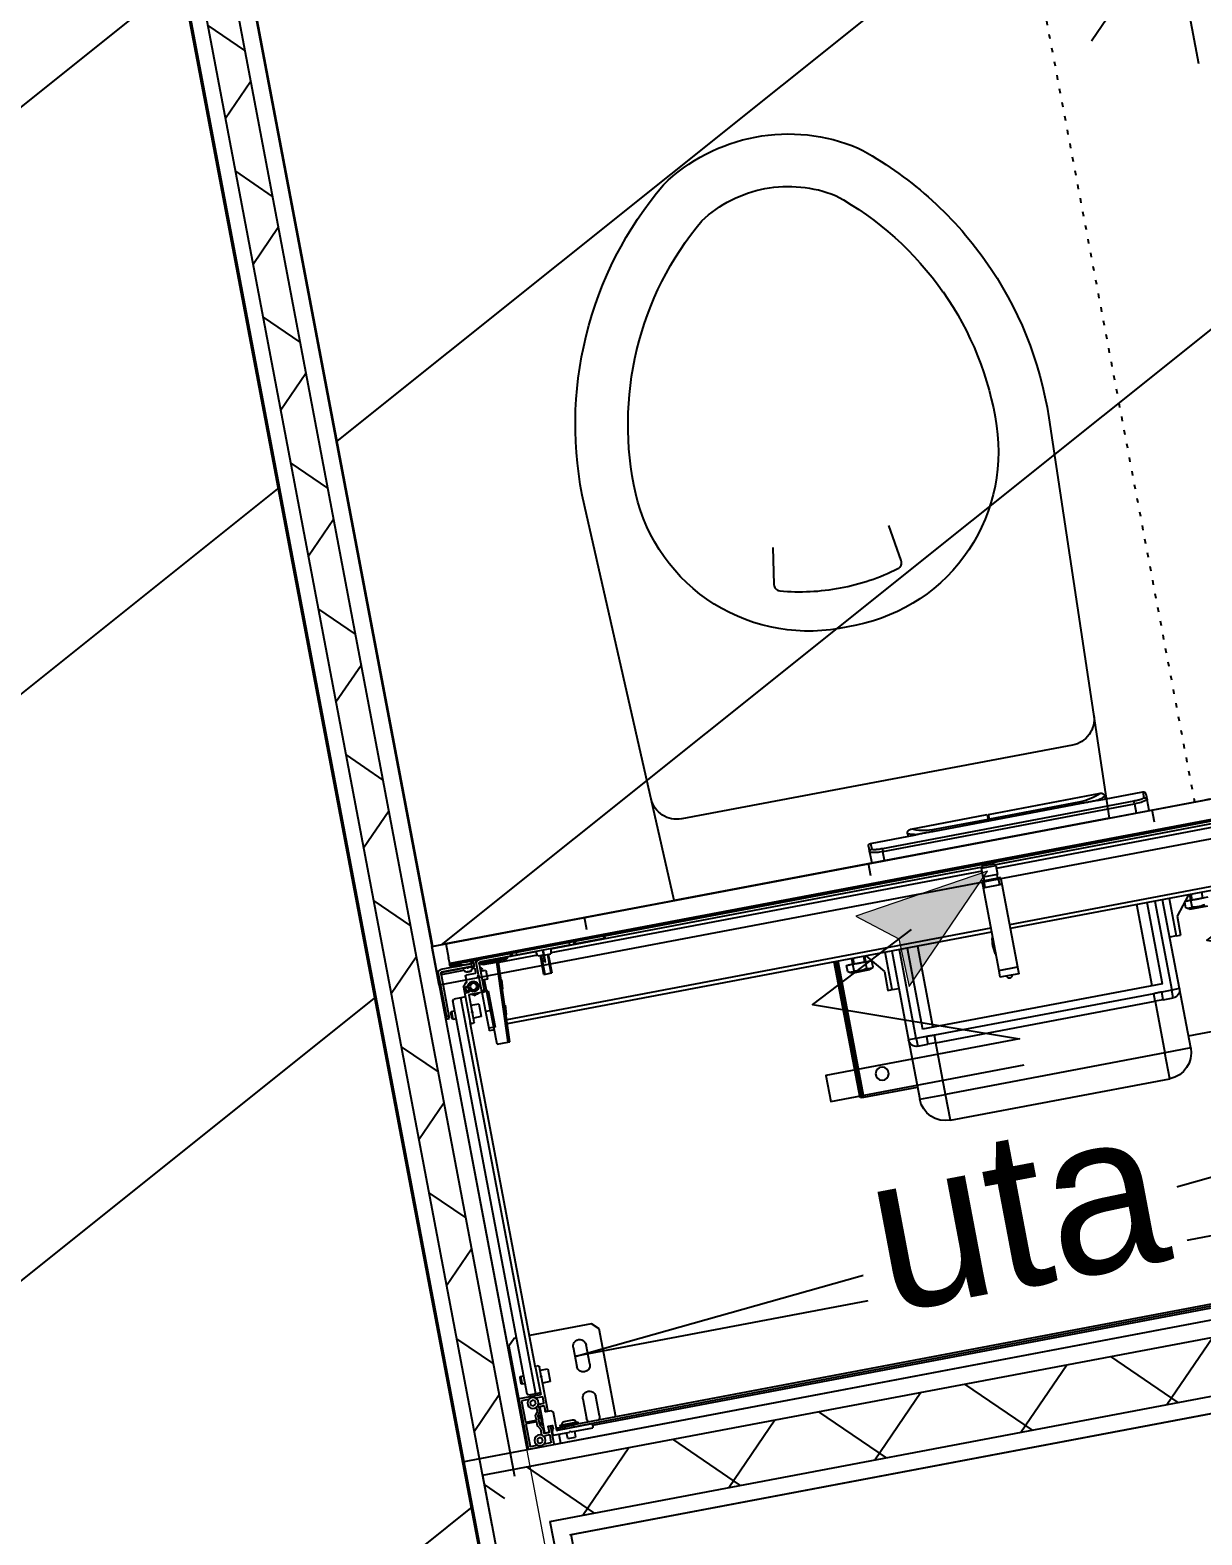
# Model space of a CAD drawing. Header units: centimetres. Extents: x 197412 to 267601, y -375791 to -305433.
# Drawn here: x 214346 to 215239, y -334559 to -333413 of the extents above; entities that cross this region are included whole.
import ezdxf

# ---------------------------------------------------------------- set-up
doc = ezdxf.new("R2010")
doc.units = ezdxf.units.CM
doc.linetypes.add('Style de ligne -5', pattern=[0.20828, 0.069425, -0.138855])
for name, color, linetype in [('3-BAT C-Niveau 0', 250, 'Continuous'), ('prlm-GT', 242, 'Continuous'), ('prlm-MOD', 64, 'Continuous')]:
    doc.layers.add(name, color=color, linetype=linetype)
doc.layers.add('prlm-ELEC-CFO', color=1, linetype='Continuous', lineweight=25)
doc.styles.add('prlm-elec-cfo', font='comic.ttf', dxfattribs={"height": 12})

# ---------------------------------------------------------------- blocks, each defined once
blk = doc.blocks.new('xi.uta')
at = {"layer": 'prlm-ELEC-CFO', "lineweight": 5}
blk.add_hatch(color=0, dxfattribs=at).paths.add_polyline_path([(-3, 6), (-0.1, 3.7), (0, 0), (7.5, 7.5)])
at = {"layer": 'prlm-ELEC-CFO', "color": 0, "lineweight": 5, "flags": 128}
blk.add_lwpolyline([(-3, 6), (-0.1, 3.7), (0, 0), (7.5, 7.5)], close=True, dxfattribs=at)
at = {"layer": 'prlm-ELEC-CFO', "color": 0}
blk.add_lwpolyline([(0.95, 4.23), (-7.5, 0), (7.5, -5.5), (-7.5, -5.5), (-7.5, -7.5), (7.5, -7.5)], dxfattribs=at)
blk = doc.blocks.new('xi.SPOT')
at = {"color": 0, "lineweight": 5}
blk.add_wipeout([(-4, 0), (-2.83, -2.83), (0, -4), (2.83, -2.83), (4, 0), (2.83, 2.83), (0, 4), (-2.83, 2.83)], dxfattribs=at).dxf.layer = 'prlm-ELEC-CFO'
at = {"layer": 'prlm-ELEC-CFO', "color": 0, "linetype": 'ByBlock', "lineweight": -2, "flags": 128}
for points in [[(0, 10.88), (0, 4)], [(-7.69, 7.69), (-2.83, 2.83)], [(7.69, 7.69), (2.83, 2.83)], [(-10.88, 0), (-4, 0)], [(4, 0), (10.88, 0)], [(-2.83, -2.83), (-7.69, -7.69)], [(2.83, -2.83), (7.69, -7.69)], [(0, -4), (0, -10.88)]]:
    blk.add_lwpolyline(points, dxfattribs=at)
at = {"layer": 'prlm-ELEC-CFO', "color": 0, "linetype": 'ByBlock', "lineweight": -2}
blk.add_circle((0, 0), 4, dxfattribs=at)
blk = doc.blocks.new('xi.CH')
at = {"layer": 'prlm-ELEC-CFO', "lineweight": 5}
blk.add_hatch(color=0, dxfattribs=at).paths.add_polyline_path([(-3, 6), (-0.1, 3.7), (0, 0), (7.5, 7.5)])
at = {"layer": 'prlm-ELEC-CFO', "color": 0}
for points in [[(-3, 6), (7.5, 7.5), (0, 0)], [(0.95, 4.23), (-7.5, 0), (7.5, -5.5), (-7.5, -5.5), (-7.5, -7.5), (7.5, -7.5)]]:
    blk.add_lwpolyline(points, dxfattribs=at)
blk = doc.blocks.new('MTI900_Alu_390')
at = {"layer": 'prlm-MOD', "color": 1, "linetype": 'Continuous'}
for p, q in [((-4.475, 0), (-4.472, 0)), ((-4.475, -0.003), (-4.475, 0)), ((-4.472, 0), (-4.278, 0)), ((-4.278, 0), (-4.225, 0)), ((-4.225, 0), (4.225, 0)), ((-4.225, -0.07), (-4.225, 0)), ((-4.475, -0.387), (-4.475, -0.003)), ((-4.457, -0.191), (-4.457, -0.021)), ((-4.454, -0.018), (-4.403, -0.018)), ((-4.395, -0.038), (-4.375, -0.027)), ((-4.395, -0.062), (-4.395, -0.038)), ((-4.375, -0.073), (-4.395, -0.062)), ((-4.375, -0.027), (-4.355, -0.038)), ((-4.355, -0.062), (-4.375, -0.073)), ((-4.355, -0.038), (-4.355, -0.062)), ((-4.353, -0.086), (-4.353, -0.129)), ((-4.347, -0.018), (-4.296, -0.018)), ((-4.335, -0.098), (-4.335, -0.134)), ((-4.298, -0.095), (-4.332, -0.095)), ((-4.296, -0.077), (-4.331, -0.077)), ((-4.33, -0.195), (-4.33, -0.103)), ((-4.327, -0.1), (-4.298, -0.1)), ((-4.295, -0.137), (-4.295, -0.098)), ((-4.293, -0.021), (-4.293, -0.074)), ((-4.275, -0.003), (-4.275, -0.137)), ((-4.27, -0.073), (-4.27, -0.09)), ((-4.27, -0.09), (-4.26, -0.12)), ((-4.267, -0.07), (-4.14, -0.07)), ((-4.235, -0.1), (-4.235, -0.24)), ((-3.963, -0.1), (-4.229, -0.1)), ((-4.225, -0.105), (-4.225, -0.1)), ((-4.225, -0.105), (-4.165, -0.105)), ((-4.225, -0.105), (-4.225, -0.12)), ((-4.165, -0.025), (-4.105, -0.025)), ((-4.165, -0.025), (-4.165, -0.07)), ((-4.165, -0.1), (-4.165, -0.115)), ((-4.135, -0.075), (-4.14, -0.07)), ((-4.13, -0.07), (-4.135, -0.075)), ((-4.13, -0.07), (-3.963, -0.07)), ((-4.105, -0.07), (-4.105, -0.025)), ((-4.105, -0.115), (-4.105, -0.1)), ((-4.105, -0.105), (4.105, -0.105)), ((-3.96, -0.073), (-3.96, -0.097)), ((-3.96, -0.09), (3.96, -0.09)), ((-4.457, -0.369), (-4.457, -0.209)), ((-4.376, -0.194), (-4.454, -0.194)), ((-4.454, -0.206), (-4.376, -0.206)), ((-4.373, -0.16), (-4.373, -0.191)), ((-4.373, -0.209), (-4.373, -0.24)), ((-4.354, -0.13), (-4.372, -0.159)), ((-4.338, -0.16), (-4.355, -0.19)), ((-4.355, -0.166), (-4.355, -0.234)), ((-4.355, -0.21), (-4.338, -0.24)), ((-4.336, -0.136), (-4.354, -0.164)), ((-4.33, -0.168), (-4.342, -0.168)), ((-4.338, -0.24), (-4.338, -0.16)), ((-4.33, -0.16), (-4.338, -0.16)), ((-4.325, -0.2), (-4.33, -0.195)), ((-4.33, -0.205), (-4.325, -0.2)), ((-4.33, -0.297), (-4.33, -0.205)), ((-4.295, -0.137), (-4.295, -0.142)), ((-4.278, -0.14), (-4.292, -0.14)), ((-4.292, -0.145), (-4.263, -0.145)), ((-4.26, -0.142), (-4.26, -0.12)), ((-4.225, -0.12), (-4.17, -0.12)), ((-4.203, -0.12), (-4.203, -0.125)), ((-4.203, -0.125), (-4.067, -0.125)), ((-4.203, -0.125), (-4.203, -0.135)), ((-4.203, -0.135), (-4.067, -0.135)), ((-4.165, -0.115), (-4.175, -0.125)), ((-4.167, -0.158), (-4.102, -0.158)), ((-4.105, -0.115), (-4.165, -0.115)), ((-4.095, -0.125), (-4.105, -0.115)), ((-4.1, -0.12), (4.1, -0.12)), ((-4.067, -0.125), (-4.067, -0.12)), ((-4.067, -0.135), (-4.067, -0.125)), ((-3.995, -0.3), (-3.995, -0.15)), ((-3.895, -0.15), (-3.895, -0.3)), ((-3.775, -0.12), (-3.775, -0.8)), ((-4.395, -0.328), (-4.375, -0.317)), ((-4.395, -0.352), (-4.395, -0.328)), ((-4.375, -0.317), (-4.355, -0.328)), ((-4.373, -0.24), (-4.354, -0.27)), ((-4.355, -0.328), (-4.355, -0.352)), ((-4.354, -0.236), (-4.335, -0.265)), ((-4.353, -0.271), (-4.353, -0.304)), ((-4.33, -0.232), (-4.342, -0.232)), ((-4.338, -0.24), (-4.33, -0.24)), ((-4.335, -0.265), (-4.335, -0.302)), ((-4.332, -0.305), (-4.298, -0.305)), ((-4.328, -0.323), (-4.296, -0.323)), ((-4.298, -0.3), (-4.327, -0.3)), ((-4.295, -0.258), (-4.295, -0.263)), ((-4.295, -0.302), (-4.295, -0.263)), ((-4.293, -0.326), (-4.293, -0.369)), ((-4.25, -0.255), (-4.292, -0.255)), ((-4.292, -0.26), (-4.278, -0.26)), ((-4.275, -0.263), (-4.275, -0.52)), ((-4.25, -0.255), (-4.235, -0.24)), ((-4.475, -0.8), (-4.475, -0.387)), ((-4.308, -0.39), (-4.472, -0.39)), ((-4.403, -0.372), (-4.454, -0.372)), ((-4.395, -0.405), (-4.405, -0.415)), ((-4.405, -0.415), (-4.405, -3.465)), ((-4.375, -0.363), (-4.395, -0.352)), ((-4.34, -0.405), (-4.395, -0.405)), ((-4.355, -0.352), (-4.375, -0.363)), ((-4.296, -0.372), (-4.347, -0.372)), ((-4.305, -0.405), (-4.34, -0.405)), ((-4.34, -0.405), (-4.34, -3.475)), ((-4.305, -0.6), (-4.305, -0.393)), ((-4.43, -0.495), (-4.435, -0.5)), ((-4.435, -0.5), (-4.435, -0.55)), ((-4.435, -0.55), (-4.43, -0.555)), ((-4.43, -0.555), (-4.43, -0.495)), ((-4.405, -0.495), (-4.43, -0.495)), ((-4.43, -0.555), (-4.405, -0.555)), ((-4.275, -0.52), (-4.278, -0.523)), ((-4.278, -0.527), (-4.275, -0.53)), ((-4.215, -0.475), (-4.275, -0.475)), ((-4.275, -0.53), (-4.275, -0.52)), ((-4.275, -0.53), (-4.275, -0.6)), ((-4.215, -0.575), (-4.215, -0.475)), ((-3.995, -0.7), (-3.995, -0.55)), ((-3.895, -0.55), (-3.895, -0.7)), ((-4.305, -0.6), (-4.305, -3.277)), ((-4.285, -0.61), (-4.295, -0.61)), ((-4.275, -0.575), (-4.215, -0.575)), ((-4.425, -0.85), (-4.475, -0.8)), ((-3.775, -0.8), (-3.825, -0.85)), ((-4.405, -0.85), (-4.425, -0.85)), ((-3.825, -0.85), (-4.305, -0.85)), ((-0.85, -1.865), (0.85, -1.865)), ((-0.85, -1.865), (-0.85, -2.065)), ((0.85, -1.865), (0.85, -2.065)), ((-1.495, -2.16), (-1.495, -3.215)), ((-1.48, -2.16), (-1.495, -2.16)), ((-1.48, -2.16), (-1.48, -3.215)), ((-1.48, -2.16), (-1.465, -2.16)), ((-1.465, -2.16), (-1.05, -2.16)), ((-1.465, -2.16), (-1.465, -3.215)), ((-1.05, -2.525), (-1.05, -2.065)), ((-1.05, -2.065), (-0.85, -2.065)), ((0.85, -2.065), (-0.85, -2.065)), ((-0.85, -2.065), (-0.85, -2.465)), ((0.85, -2.465), (0.85, -2.065)), ((1.05, -2.065), (0.85, -2.065)), ((1.05, -2.065), (1.05, -2.525)), ((1.05, -2.16), (1.465, -2.16)), ((-0.99, -2.465), (-0.912, -2.465)), ((-0.99, -2.525), (-0.99, -2.465)), ((-0.85, -2.465), (-0.912, -2.465)), ((-0.912, -2.525), (-0.912, -2.465)), ((-0.85, -2.465), (0.85, -2.465)), ((-0.85, -2.465), (-0.85, -2.524)), ((0.912, -2.465), (0.85, -2.465)), ((0.85, -2.465), (0.85, -2.524)), ((0.912, -2.465), (0.99, -2.465)), ((0.912, -2.465), (0.912, -2.525)), ((0.99, -2.465), (0.99, -2.525)), ((-1.05, -3.215), (-1.05, -2.525)), ((-0.99, -2.525), (-1.05, -2.525)), ((-0.99, -2.525), (-0.99, -3.215)), ((-0.912, -2.525), (-0.99, -2.525)), ((0.93, -2.585), (-0.93, -2.585)), ((-0.93, -3.215), (-0.93, -2.585)), ((0.85, -2.524), (-0.85, -2.524)), ((-0.85, -3.215), (-0.85, -2.585)), ((0.85, -2.585), (0.85, -3.215)), ((0.99, -2.525), (0.912, -2.525)), ((0.93, -2.585), (0.93, -3.215)), ((0.99, -3.215), (0.99, -2.525)), ((1.05, -2.525), (0.99, -2.525)), ((1.05, -2.525), (1.05, -3.215)), ((-0.277, -2.915), (-0.277, -2.865)), ((-0.132, -2.865), (-0.277, -2.865)), ((-0.132, -2.915), (-0.132, -2.865)), ((-1.134, -2.925), (-1.1, -2.925)), ((-1.134, -3.071), (-1.134, -2.925)), ((-1.1, -2.925), (-1.1, -3.215)), ((-1.1, -2.925), (-1.05, -2.925)), ((-0.132, -2.915), (-0.277, -2.915)), ((-0.277, -2.918), (-0.277, -2.915)), ((-0.277, -2.918), (-0.132, -2.918)), ((-0.277, -3.558), (-0.277, -2.918)), ((-0.132, -2.918), (-0.132, -2.915)), ((-0.132, -3.558), (-0.132, -2.918)), ((1.1, -2.925), (1.05, -2.925)), ((1.1, -3.215), (1.1, -2.925)), ((1.1, -2.925), (1.134, -2.925)), ((1.134, -3.071), (1.134, -2.925)), ((-4.135, -3.077), (-4.136, -3.497)), ((-4.135, -3.077), (-4.05, -3.077)), ((-4.022, -3.692), (-4.05, -3.077)), ((-4.05, -3.077), (-4.035, -3.077)), ((-4.035, -3.077), (-4.007, -3.691)), ((-1.25, -3.215), (-1.134, -3.071)), ((1.25, -3.215), (1.134, -3.071)), ((-4.175, -3.207), (-4.175, -3.187)), ((-4.135, -3.187), (-4.175, -3.187)), ((-4.175, -3.337), (-4.175, -3.207)), ((-4.125, -3.207), (-4.175, -3.207)), ((-4.125, -3.487), (-4.125, -3.207)), ((-1.38, -3.106), (-1.408, -3.12)), ((-1.408, -3.12), (-1.408, -3.17)), ((-1.408, -3.17), (-1.384, -3.17)), ((-1.395, -3.17), (-1.395, -3.172)), ((-1.395, -3.172), (-1.225, -3.172)), ((-1.384, -3.17), (-1.359, -3.17)), ((-1.38, -3.106), (-1.24, -3.106)), ((-1.36, -3.172), (-1.36, -3.215)), ((-1.359, -3.12), (-1.359, -3.17)), ((-1.359, -3.17), (-1.31, -3.17)), ((-1.351, -3.215), (-1.351, -3.172)), ((-1.31, -3.17), (-1.261, -3.17)), ((-1.269, -3.215), (-1.269, -3.172)), ((-1.261, -3.12), (-1.261, -3.17)), ((-1.261, -3.17), (-1.236, -3.17)), ((-1.26, -3.215), (-1.26, -3.172)), ((-1.212, -3.12), (-1.24, -3.106)), ((-1.236, -3.17), (-1.214, -3.17)), ((-1.225, -3.172), (-1.225, -3.17)), ((-1.212, -3.12), (-1.212, -3.167)), ((1.24, -3.106), (1.212, -3.12)), ((1.212, -3.12), (1.212, -3.167)), ((1.214, -3.17), (1.236, -3.17)), ((1.225, -3.17), (1.225, -3.172)), ((1.225, -3.172), (1.395, -3.172)), ((1.236, -3.17), (1.261, -3.17)), ((1.24, -3.106), (1.38, -3.106)), ((1.26, -3.172), (1.26, -3.215)), ((1.261, -3.12), (1.261, -3.17)), ((1.261, -3.17), (1.31, -3.17)), ((1.269, -3.215), (1.269, -3.172)), ((1.31, -3.17), (1.359, -3.17)), ((1.351, -3.215), (1.351, -3.172)), ((-4.305, -3.553), (-4.305, -3.277)), ((-4.295, -3.267), (-4.285, -3.267)), ((-4.275, -3.277), (-4.275, -3.346)), ((-4.215, -3.305), (-4.275, -3.305)), ((-4.215, -3.405), (-4.215, -3.305)), ((-0.277, -3.215), (-4.029, -3.215)), ((-0.277, -3.245), (-4.027, -3.245)), ((-4.021, -3.285), (-4.026, -3.286)), ((-4.021, -3.285), (-4.017, -3.356)), ((4.029, -3.215), (-0.132, -3.215)), ((4.027, -3.245), (-0.132, -3.245)), ((-4.475, -3.355), (-4.475, -3.335)), ((-4.475, -3.335), (-4.455, -3.335)), ((-4.475, -3.69), (-4.475, -3.355)), ((-4.455, -3.355), (-4.475, -3.355)), ((-4.455, -3.335), (-4.455, -3.355)), ((-4.455, -3.69), (-4.455, -3.355)), ((-4.43, -3.325), (-4.435, -3.33)), ((-4.435, -3.33), (-4.435, -3.38)), ((-4.435, -3.38), (-4.43, -3.385)), ((-4.43, -3.385), (-4.43, -3.325)), ((-4.405, -3.325), (-4.43, -3.325)), ((-4.43, -3.385), (-4.405, -3.385)), ((-4.276, -3.348), (-4.278, -3.35)), ((-4.278, -3.354), (-4.276, -3.356)), ((-4.275, -3.358), (-4.275, -3.346)), ((-4.275, -3.358), (-4.275, -3.484)), ((-4.275, -3.405), (-4.215, -3.405)), ((-4.175, -3.487), (-4.175, -3.337)), ((-4.14, -3.337), (-4.175, -3.337)), ((-4.14, -3.487), (-4.14, -3.337)), ((-4.022, -3.356), (-4.017, -3.356)), ((-4.405, -3.465), (-4.395, -3.475)), ((-4.34, -3.475), (-4.395, -3.475)), ((-4.305, -3.475), (-4.34, -3.475)), ((-4.29, -3.507), (-4.285, -3.504)), ((-4.29, -3.507), (-4.29, -3.549)), ((-4.274, -3.504), (-4.287, -3.504)), ((-4.287, -3.552), (-4.282, -3.552)), ((-4.279, -3.549), (-4.279, -3.545)), ((-4.276, -3.542), (-4.273, -3.542)), ((-4.272, -3.487), (-4.178, -3.487)), ((-4.271, -3.518), (-4.271, -3.507)), ((-4.266, -3.521), (-4.268, -3.521)), ((-4.24, -3.478), (-4.23, -3.472)), ((-4.23, -3.472), (-4.22, -3.478)), ((-4.195, -3.561), (-4.195, -3.523)), ((-4.175, -3.49), (-4.175, -3.487)), ((-4.175, -3.487), (-4.155, -3.487)), ((-4.175, -3.49), (-4.175, -3.601)), ((-4.155, -3.497), (-4.175, -3.497)), ((-4.14, -3.487), (-4.155, -3.487)), ((-4.155, -3.487), (-4.155, -3.497)), ((-4.155, -3.702), (-4.155, -3.497)), ((-4.125, -3.487), (-4.14, -3.487)), ((-4.14, -3.577), (-4.14, -3.487)), ((-4.136, -3.497), (-4.14, -3.497)), ((-4.012, -3.482), (-4.017, -3.482)), ((-4.013, -3.552), (-4.008, -3.552)), ((-4.012, -3.482), (-4.008, -3.552)), ((-3.685, -3.532), (-3.625, -3.532)), ((-3.685, -3.532), (-3.685, -3.677)), ((-3.679, -3.677), (-3.679, -3.532)), ((-3.631, -3.677), (-3.631, -3.532)), ((-3.625, -3.677), (-3.625, -3.532)), ((-4.277, -3.582), (-4.304, -3.555)), ((-4.291, -3.577), (-4.291, -3.568)), ((-4.281, -3.583), (-4.291, -3.577)), ((-4.277, -3.676), (-4.268, -3.663)), ((-4.276, -3.627), (-4.276, -3.584)), ((-4.198, -3.637), (-4.266, -3.637)), ((-4.263, -3.657), (-4.265, -3.659)), ((-4.225, -3.659), (-4.265, -3.659)), ((-4.265, -3.659), (-4.265, -3.662)), ((-4.265, -3.662), (-4.225, -3.662)), ((-4.227, -3.657), (-4.263, -3.657)), ((-4.261, -3.657), (-4.261, -3.662)), ((-4.229, -3.657), (-4.229, -3.662)), ((-4.225, -3.659), (-4.227, -3.657)), ((-4.225, -3.662), (-4.225, -3.659)), ((-4.222, -3.663), (-4.213, -3.676)), ((-4.195, -3.674), (-4.195, -3.64)), ((-4.176, -3.603), (-4.183, -3.61)), ((-4.183, -3.614), (-4.176, -3.621)), ((-4.175, -3.623), (-4.175, -3.601)), ((-4.175, -3.623), (-4.175, -3.734)), ((-4.115, -3.577), (-4.155, -3.577)), ((-4.155, -3.647), (-4.115, -3.647)), ((-4.14, -3.657), (-4.14, -3.647)), ((-4.115, -3.647), (-4.115, -3.577)), ((-3.66, -3.622), (-3.655, -3.622)), ((-3.66, -3.622), (-3.66, -3.636)), ((-3.66, -3.636), (-3.655, -3.636)), ((-3.66, -3.636), (-3.66, -3.717)), ((-3.655, -3.622), (-3.655, -3.636)), ((-3.655, -3.636), (-3.655, -3.717)), ((-0.277, -3.558), (-0.132, -3.558)), ((-0.277, -3.56), (-0.277, -3.558)), ((-0.277, -3.61), (-0.277, -3.56)), ((-0.26, -3.56), (-0.277, -3.56)), ((-0.255, -3.61), (-0.277, -3.61)), ((-0.26, -3.558), (-0.26, -3.608)), ((-0.15, -3.608), (-0.26, -3.608)), ((-0.15, -3.638), (-0.26, -3.638)), ((-0.26, -3.638), (-0.26, -3.708)), ((-0.255, -3.608), (-0.255, -3.638)), ((-0.155, -3.638), (-0.155, -3.608)), ((-0.132, -3.61), (-0.155, -3.61)), ((-0.15, -3.608), (-0.15, -3.558)), ((-0.132, -3.56), (-0.15, -3.56)), ((-0.15, -3.708), (-0.15, -3.638)), ((-0.132, -3.56), (-0.132, -3.558)), ((-0.132, -3.61), (-0.132, -3.56)), ((-4.455, -3.682), (-4.455, -3.68)), ((-4.452, -3.677), (-4.279, -3.677)), ((-4.215, -3.695), (-4.45, -3.695)), ((-4.215, -3.715), (-4.45, -3.715)), ((-4.285, -3.692), (-4.445, -3.692)), ((-4.378, -3.747), (-4.378, -3.727)), ((-4.378, -3.727), (-4.298, -3.727)), ((-4.375, -3.747), (-4.378, -3.747)), ((-4.375, -3.737), (4.375, -3.737)), ((-4.375, -3.747), (-4.375, -3.737)), ((4.375, -3.747), (-4.375, -3.747)), ((-4.375, -3.747), (-4.375, -3.792)), ((-4.345, -3.724), (-4.345, -3.718)), ((-4.342, -3.715), (-4.288, -3.715)), ((-4.298, -3.727), (-4.342, -3.727)), ((-4.298, -3.727), (-4.298, -3.737)), ((-4.295, -3.734), (-4.295, -3.73)), ((-4.265, -3.69), (-4.283, -3.69)), ((-4.283, -3.72), (-4.265, -3.72)), ((-4.265, -3.716), (-4.269, -3.72)), ((-4.265, -3.69), (-4.265, -3.695)), ((-4.262, -3.716), (-4.265, -3.716)), ((-4.252, -3.692), (-4.262, -3.692)), ((-4.261, -3.69), (-4.261, -3.695)), ((-4.26, -3.715), (-4.231, -3.715)), ((-4.247, -3.687), (-4.252, -3.692)), ((-4.247, -3.732), (-4.252, -3.737)), ((-4.241, -3.734), (-4.249, -3.734)), ((-4.238, -3.692), (-4.243, -3.687)), ((-4.238, -3.737), (-4.243, -3.732)), ((-4.228, -3.692), (-4.238, -3.692)), ((-4.229, -3.69), (-4.229, -3.695)), ((-4.225, -3.716), (-4.229, -3.716)), ((-4.225, -3.69), (-4.198, -3.69)), ((-4.225, -3.695), (-4.225, -3.69)), ((-4.221, -3.72), (-4.225, -3.716)), ((-4.225, -3.72), (-4.215, -3.72)), ((-4.215, -3.715), (-4.215, -3.695)), ((-4.215, -3.695), (-4.195, -3.695)), ((-4.195, -3.715), (-4.215, -3.715)), ((-4.215, -3.72), (-4.215, -3.722)), ((-4.212, -3.725), (-4.198, -3.725)), ((-4.211, -3.677), (-4.198, -3.677)), ((-4.195, -3.722), (-4.195, -3.693)), ((-4.175, -3.737), (-4.175, -3.734)), ((-4.165, -3.737), (-4.165, -3.726)), ((-3.907, -3.717), (-4.14, -3.717)), ((-4.135, -3.717), (-4.135, -3.712)), ((-4.105, -3.712), (-4.135, -3.712)), ((-4.125, -3.692), (-4.022, -3.692)), ((-4.125, -3.702), (-4.125, -3.692)), ((-4.125, -3.702), (-4.105, -3.702)), ((-4.105, -3.702), (-3.965, -3.702)), ((-4.105, -3.702), (-4.105, -3.712)), ((-4.105, -3.712), (-4.105, -3.717)), ((-3.965, -3.712), (-4.105, -3.712)), ((-4.007, -3.691), (-4.022, -3.692)), ((-4.022, -3.692), (-4.022, -3.692)), ((-3.707, -3.685), (-4.007, -3.685)), ((-4.007, -3.691), (-4.007, -3.692)), ((-3.965, -3.702), (-3.945, -3.702)), ((-3.965, -3.702), (-3.965, -3.712)), ((-3.965, -3.717), (-3.965, -3.712)), ((-3.935, -3.712), (-3.965, -3.712)), ((-3.935, -3.712), (-3.935, -3.717)), ((-3.935, -3.715), (-3.713, -3.715)), ((-3.907, -3.737), (-3.907, -3.717)), ((-3.907, -3.717), (-3.893, -3.717)), ((-3.893, -3.717), (-3.86, -3.717)), ((-3.893, -3.717), (-3.893, -3.737)), ((-3.86, -3.717), (-3.45, -3.717)), ((-3.86, -3.717), (-3.86, -3.737)), ((-3.705, -3.677), (-3.713, -3.717)), ((-3.66, -3.677), (-3.705, -3.677)), ((-3.655, -3.677), (-3.605, -3.677)), ((-3.597, -3.717), (-3.605, -3.677)), ((-0.26, -3.685), (-3.603, -3.685)), ((-3.597, -3.715), (-0.25, -3.715)), ((-3.45, -3.717), (-3.45, -3.737)), ((-3.45, -3.717), (-3.417, -3.717)), ((-3.417, -3.737), (-3.417, -3.717)), ((-3.417, -3.717), (-3.403, -3.717)), ((-3.185, -3.717), (-3.403, -3.717)), ((-3.403, -3.717), (-3.403, -3.737)), ((-3.185, -3.717), (-3.175, -3.717)), ((-3.185, -3.737), (-3.185, -3.717)), ((-3.175, -3.717), (-3.175, -3.737)), ((-3.175, -3.735), (-0.243, -3.735)), ((-0.26, -3.708), (-0.15, -3.708)), ((-0.25, -3.708), (-0.25, -3.723)), ((-0.25, -3.723), (-0.16, -3.723)), ((-0.167, -3.735), (3.175, -3.735)), ((-0.16, -3.723), (-0.16, -3.708)), ((-0.16, -3.715), (3.598, -3.715)), ((3.604, -3.685), (-0.15, -3.685)), ((-4.375, -3.902), (-4.375, -3.792)), ((-4.375, -3.902), (4.375, -3.902)), ((-1.075, -3.985), (-1.075, -3.902)), ((-1.075, -4.03), (-1.075, -3.985)), ((-1.055, -4.05), (-1.055, -4.005)), ((-0.975, -3.902), (-0.975, -3.973)), ((-0.975, -3.973), (0.975, -3.973)), ((-0.975, -3.993), (-0.975, -3.973)), ((0.975, -3.993), (-0.975, -3.993)), ((0.975, -3.973), (0.975, -3.902)), ((0.975, -3.973), (0.975, -3.993)), ((1.055, -4.05), (1.055, -4.005)), ((1.075, -3.902), (1.075, -3.985)), ((1.075, -4.03), (1.075, -3.985)), ((-1.055, -4.05), (-0.706, -4.05)), ((-0.765, -4.07), (-0.765, -4.05)), ((-0.735, -4.1), (-0.735, -4.1)), ((-0.735, -4.1), (-0.142, -4.1)), ((0.576, -4.05), (-0.576, -4.05)), ((-0.574, -4.05), (-0.574, -4.063)), ((-0.142, -4.063), (-0.574, -4.063)), ((-0.142, -4.063), (-0.142, -4.05)), ((-0.142, -4.1), (-0.142, -4.063)), ((-0.131, -4.05), (-0.131, -4.063)), ((0.574, -4.063), (-0.131, -4.063)), ((-0.131, -4.063), (-0.131, -4.1)), ((-0.131, -4.1), (0.735, -4.1)), ((0.574, -4.05), (0.574, -4.063)), ((0.704, -4.05), (1.055, -4.05)), ((0.735, -4.1), (0.735, -4.1)), ((0.765, -4.07), (0.765, -4.05))]:
    blk.add_line(p, q, dxfattribs=at)
at = {"layer": 'prlm-MOD', "color": 1, "ltscale": 50}
for points in [[(-3.3, -3.806), (-3.3, -3.902)], [(-1.1, -3.806), (-1.1, -3.902)], [(1.1, -3.806), (1.1, -3.902)]]:
    blk.add_lwpolyline(points, dxfattribs=at)
at = {"layer": 'prlm-MOD', "color": 1, "linetype": 'Continuous'}
for centre, radius in [((-4.375, -0.05), 0.0425), ((-4.375, -0.34), 0.0425), ((-1.295, -2.31), 0.05), ((-4.23, -3.542), 0.035), ((-4.23, -3.542), 0.03), ((-4.23, -3.542), 0.025)]:
    blk.add_circle(centre, radius, dxfattribs=at)
for centre, radius, start, end in [((-4.472, -0.003), 0.003, 90, 180), ((-4.278, -0.003), 0.003, 0, 90), ((-4.454, -0.021), 0.003, 90, 180), ((-4.403, -0.021), 0.003, 84.5182, 90), ((-4.347, -0.021), 0.003, 90, 95.4817), ((-4.331, -0.067), 0.01, 213.6525, 270), ((-4.332, -0.098), 0.003, 90, 180), ((-4.327, -0.103), 0.003, 90, 180), ((-4.298, -0.098), 0.003, 0, 90), ((-4.298, -0.103), 0.003, 0, 90), ((-4.296, -0.021), 0.003, 0, 90), ((-4.296, -0.074), 0.003, 270, 0), ((-4.267, -0.073), 0.003, 90, 180), ((-4.267, -0.09), 0.003, 180, 198.4349), ((-4.232, -0.1), 0.003, 0, 180), ((-3.963, -0.073), 0.003, 0, 90), ((-3.963, -0.097), 0.003, 270, 0), ((-4.454, -0.191), 0.003, 180, 270), ((-4.454, -0.209), 0.003, 90, 180), ((-4.376, -0.191), 0.003, 270, 0), ((-4.376, -0.209), 0.003, 0, 90), ((-4.37, -0.16), 0.003, 146.3099, 180), ((-4.352, -0.166), 0.003, 146.3099, 180), ((-4.356, -0.129), 0.003, 326.3099, 0), ((-4.338, -0.134), 0.003, 326.3099, 0), ((-4.292, -0.137), 0.003, 180, 270), ((-4.292, -0.142), 0.003, 180, 270), ((-4.278, -0.137), 0.003, 270, 0), ((-4.263, -0.142), 0.003, 270, 0), ((-4.263, -0.12), 0.003, 0, 18.4349), ((-4.167, -0.138), 0.02, 171.3731, 270), ((-4.167, -0.133), 0.02, 185.7392, 187.1808), ((-4.102, -0.138), 0.02, 270, 8.6269), ((-4.102, -0.133), 0.02, 352.8192, 354.2608), ((-3.945, -0.15), 0.05, 143.1301, 180), ((-3.945, -0.15), 0.05, 0, 36.8699), ((-4.352, -0.234), 0.003, 180, 213.6901), ((-4.356, -0.271), 0.003, 0, 33.6901), ((-4.332, -0.302), 0.003, 180, 270), ((-4.328, -0.333), 0.01, 90, 133.851), ((-4.327, -0.297), 0.003, 180, 270), ((-4.298, -0.297), 0.003, 270, 0), ((-4.298, -0.302), 0.003, 270, 0), ((-4.296, -0.326), 0.003, 0, 90), ((-4.292, -0.258), 0.003, 90, 180), ((-4.292, -0.263), 0.003, 90, 180), ((-4.278, -0.263), 0.003, 0, 90), ((-3.945, -0.3), 0.05, 180, 0), ((-4.472, -0.387), 0.003, 180, 270), ((-4.454, -0.369), 0.003, 180, 270), ((-4.403, -0.369), 0.003, 270, 275.4818), ((-4.347, -0.369), 0.003, 264.5182, 270), ((-4.308, -0.393), 0.003, 0, 90), ((-4.296, -0.369), 0.003, 270, 0), ((-4.276, -0.525), 0.003, 135, 225), ((-3.945, -0.55), 0.05, 0, 180), ((-4.295, -0.6), 0.01, 180, 270), ((-4.285, -0.6), 0.01, 270, 0), ((-3.945, -0.7), 0.05, 180, 0), ((-0.85, -2.065), 0.2, 90, 180), ((0.85, -2.065), 0.2, 0, 90), ((-0.99, -2.525), 0.06, 90, 180), ((0.99, -2.525), 0.06, 0, 90), ((-0.205, -2.865), 0.02, 0, 180), ((0, -3.11), 0.285, 166.8264, 193.1736), ((-1.384, -3.162), 0.0487, 59.7422, 120.2578), ((-1.236, -3.162), 0.0487, 59.7422, 120.2578), ((1.236, -3.162), 0.0487, 59.7422, 120.2578), ((-4.295, -3.277), 0.01, 90, 180), ((-4.285, -3.277), 0.01, 0, 90), ((-4.276, -3.352), 0.003, 135, 225), ((-4.278, -3.346), 0.003, 315, 0), ((-4.278, -3.358), 0.003, 0, 45), ((-4.302, -3.553), 0.003, 180, 225), ((-4.287, -3.507), 0.003, 90, 180), ((-4.23, -3.542), 0.06, 140.7035, 188.509), ((-4.23, -3.542), 0.065, 144.2242, 157.3801), ((-4.287, -3.549), 0.003, 180, 270), ((-4.282, -3.549), 0.003, 270, 0), ((-4.276, -3.545), 0.003, 90, 180), ((-4.272, -3.484), 0.003, 180, 270), ((-4.274, -3.507), 0.003, 0, 90), ((-4.273, -3.545), 0.003, 4.0006, 90), ((-4.268, -3.518), 0.003, 180, 270), ((-4.23, -3.542), 0.04, 184.0006, 146.0728), ((-4.23, -3.542), 0.04, 146.0728, 184.0006), ((-4.266, -3.518), 0.003, 270, 326.0728), ((-4.23, -3.542), 0.065, 57.7958, 122.2042), ((-4.23, -3.542), 0.06, 66.4435, 113.5565), ((-4.178, -3.49), 0.003, 0, 90), ((-4.23, -3.542), 0.065, 206.162, 224.9525), ((-4.279, -3.584), 0.003, 0, 45), ((-4.266, -3.627), 0.01, 180, 270), ((-4.265, -3.665), 0.003, 90, 145.008), ((-4.225, -3.665), 0.003, 34.992, 90), ((-4.198, -3.64), 0.003, 0, 90), ((-4.181, -3.612), 0.003, 135, 225), ((-4.178, -3.601), 0.003, 315, 0), ((-4.178, -3.623), 0.003, 0, 45), ((-4.16, -3.657), 0.02, 309.8841, 0), ((-4.45, -3.69), 0.025, 180, 270), ((-4.452, -3.68), 0.003, 90, 180), ((-4.445, -3.682), 0.01, 180, 270), ((-4.45, -3.69), 0.005, 180, 270), ((-4.342, -3.718), 0.003, 90, 180), ((-4.342, -3.724), 0.003, 180, 270), ((-4.298, -3.73), 0.003, 0, 90), ((-4.292, -3.734), 0.003, 180, 270), ((-4.288, -3.718), 0.003, 9.5941, 90), ((-4.283, -3.717), 0.003, 189.5941, 270), ((-4.283, -3.693), 0.003, 90, 160.5288), ((-4.279, -3.674), 0.003, 270, 325.008), ((-4.265, -3.693), 0.003, 19.4712, 90), ((-4.275, -3.715), 0.01, 353.9388, 0), ((-4.265, -3.717), 0.003, 270, 350.4059), ((-4.26, -3.718), 0.003, 90, 170.4059), ((-4.245, -3.689), 0.003, 45, 135), ((-4.245, -3.734), 0.003, 45, 135), ((-4.231, -3.718), 0.003, 9.5941, 90), ((-4.225, -3.693), 0.003, 90, 160.5288), ((-4.225, -3.717), 0.003, 189.5941, 270), ((-4.215, -3.715), 0.01, 180, 186.0612), ((-4.212, -3.722), 0.003, 180, 270), ((-4.211, -3.674), 0.003, 214.992, 270), ((-4.198, -3.674), 0.003, 270, 0), ((-4.198, -3.693), 0.003, 0, 90), ((-4.198, -3.722), 0.003, 270, 0), ((-4.178, -3.734), 0.003, 270, 0), ((-4.14, -3.702), 0.035, 180, 270), ((-4.115, -3.71), 0.05, 129.8841, 142.9139), ((-4.14, -3.702), 0.015, 180, 270), ((-4.125, -3.712), 0.02, 90, 192.412), ((-4.125, -3.712), 0.01, 90, 180), ((-3.997, -3.692), 0.01, 182.6026, 270), ((-3.945, -3.712), 0.01, 0, 90), ((-0.235, -3.723), 0.015, 180, 255.1649), ((-0.175, -3.723), 0.015, 284.8351, 0), ((-0.996, -4.212), 0.24, 84.8699, 109.1091), ((0.999, -4.194), 0.222, 69.8915, 96.1295), ((-1.055, -4.03), 0.02, 180, 270), ((-0.569, -4.616), 0.581, 102.5837, 109.7412), ((-0.735, -4.07), 0.03, 180, 270), ((-0.569, -4.458), 0.394, 90.7355, 114.8981), ((0.568, -4.46), 0.396, 65.1634, 89.203), ((0.569, -4.614), 0.579, 70.2259, 77.4042), ((0.735, -4.07), 0.03, 270, 0), ((1.055, -4.03), 0.02, 270, 0)]:
    blk.add_arc(centre, radius, start, end, dxfattribs=at)
for centre, major_axis, ratio, start_param, end_param in [((-3.997, -3.692), (0.025, 0), 0.4, 3.187016, 4.712389), ((-4.022, -3.693), (0.015, 0.0007), 0.045361, 0, 1.568734), ((-1.055, -3.985), (0.02, 0), 0.989815, 3.141593, 4.712389), ((1.055, -3.985), (-0.02, 0), 0.989815, 1.570796, 3.141593)]:
    blk.add_ellipse(centre, major_axis=major_axis, ratio=ratio, start_param=start_param, end_param=end_param, dxfattribs=at)
for points, knots in [([(-0.85, -2.524), (-0.86, -2.524), (-0.871, -2.524), (-0.892, -2.525), (-0.902, -2.525), (-0.912, -2.525)], [0, 0, 0, 0, 0.5, 0.5, 1, 1, 1, 1]), ([(0.912, -2.525), (0.902, -2.525), (0.892, -2.525), (0.871, -2.524), (0.86, -2.524), (0.85, -2.524)], [0, 0, 0, 0, 0.5, 0.5, 1, 1, 1, 1]), ([(-1.359, -3.12), (-1.351, -3.118), (-1.343, -3.117), (-1.331, -3.115), (-1.326, -3.114), (-1.318, -3.114), (-1.314, -3.114), (-1.302, -3.114), (-1.294, -3.114), (-1.277, -3.117), (-1.269, -3.118), (-1.261, -3.12)], [0, 0, 0, 0, 0.25, 0.25, 0.375, 0.375, 0.5, 0.5, 0.75, 0.75, 1, 1, 1, 1]), ([(1.261, -3.12), (1.269, -3.118), (1.277, -3.117), (1.294, -3.114), (1.302, -3.114), (1.314, -3.114), (1.318, -3.114), (1.326, -3.114), (1.331, -3.115), (1.343, -3.117), (1.351, -3.118), (1.359, -3.12)], [0, 0, 0, 0, 0.25, 0.25, 0.5, 0.5, 0.625, 0.625, 0.75, 0.75, 1, 1, 1, 1]), ([(-0.975, -3.993), (-0.98, -3.993), (-0.986, -3.993), (-0.996, -3.993), (-1.001, -3.993), (-1.008, -3.994), (-1.011, -3.994), (-1.015, -3.995), (-1.018, -3.995), (-1.024, -3.995), (-1.028, -3.996), (-1.035, -3.997), (-1.039, -3.998), (-1.045, -3.999), (-1.047, -4), (-1.05, -4.001), (-1.051, -4.001), (-1.052, -4.002), (-1.053, -4.002), (-1.054, -4.004), (-1.055, -4.004), (-1.055, -4.005)], [0, 0, 0, 0, 0.125, 0.125, 0.25, 0.25, 0.3125, 0.3125, 0.375, 0.375, 0.5, 0.5, 0.625, 0.625, 0.75, 0.75, 0.8125, 0.8125, 0.875, 0.875, 1, 1, 1, 1]), ([(1.055, -4.005), (1.055, -4.004), (1.054, -4.004), (1.053, -4.002), (1.052, -4.002), (1.051, -4.001), (1.049, -4.001), (1.047, -4), (1.044, -3.999), (1.043, -3.999), (1.039, -3.998), (1.035, -3.997), (1.03, -3.996), (1.028, -3.996), (1.024, -3.995), (1.022, -3.995), (1.015, -3.994), (1.011, -3.994), (1.003, -3.994), (1.001, -3.993), (0.996, -3.993), (0.993, -3.993), (0.986, -3.993), (0.98, -3.993), (0.975, -3.993)], [0, 0, 0, 0, 0.125, 0.125, 0.1875, 0.1875, 0.25, 0.3125, 0.3125, 0.375, 0.375, 0.5, 0.5, 0.5625, 0.5625, 0.625, 0.625, 0.75, 0.75, 0.8125, 0.8125, 0.875, 0.875, 1, 1, 1, 1]), ([(-0.576, -4.05), (-0.589, -4.05), (-0.602, -4.05), (-0.621, -4.05), (-0.627, -4.05), (-0.64, -4.05), (-0.646, -4.05), (-0.664, -4.05), (-0.676, -4.05), (-0.692, -4.05), (-0.697, -4.05), (-0.704, -4.05), (-0.705, -4.05), (-0.707, -4.05)], [0, 0, 0, 0, 0.125, 0.125, 0.1875, 0.1875, 0.25, 0.25, 0.375, 0.375, 0.4375, 0.4375, 0.4568651, 0.4568651, 0.4568651, 0.4568651]), ([(0.705, -4.05), (0.7, -4.05), (0.693, -4.05), (0.681, -4.05), (0.676, -4.05), (0.664, -4.05), (0.652, -4.05), (0.64, -4.05), (0.628, -4.05), (0.621, -4.05), (0.602, -4.05), (0.589, -4.05), (0.576, -4.05)], [0.5494968, 0.5494968, 0.5494968, 0.5494968, 0.625, 0.625, 0.6875, 0.6875, 0.75, 0.8125, 0.8125, 0.875, 0.875, 1, 1, 1, 1])]:
    blk.add_open_spline(points, degree=3, knots=knots, dxfattribs=at)

msp = doc.modelspace()

# ---------------------------------------------------------------- hatches: boundary and pattern name
at = {"linetype": 'Continuous'}
h = msp.add_hatch(dxfattribs=at)
h.set_pattern_fill('02_ISOLANT', color=256, scale=10, angle=-79.2809, style=0, pattern_type=2)
h.set_pattern_definition([(325.719065, (82441.66, 127994.64), (45.060091, 66.102861), []), (55.719065, (82441.66, 127994.64), (66.102861, -45.060091), [])])
h.paths.add_polyline_path([(214391.6, -332804.8), (214363.6, -332785.7), (214698, -334552.1), (214715.3, -334514.6)])
h = msp.add_hatch(dxfattribs=at)
h.set_pattern_fill('02_ISOLANT', color=256, scale=10, angle=10.7236, style=0, pattern_type=2)
h.set_pattern_definition([(55.723595, (82441.66, 127994.64), (-66.106423, 45.054865), []), (145.723595, (82441.66, 127994.64), (45.054865, 66.106423), [])])
h.paths.add_polyline_path([(214690.7, -334514), (214742.2, -334549.1), (215670.6, -334373.2), (215619.2, -334338.2)])
h = msp.add_hatch(dxfattribs=at)
h.set_pattern_fill('02_ISOLANT', color=256, scale=10, angle=-79.2764, style=0, pattern_type=2)
h.set_pattern_definition([(325.723595, (82441.66, 127994.64), (45.054865, 66.106423), []), (55.723595, (82441.66, 127994.64), (66.106423, -45.054865), [])])
h.paths.add_polyline_path([(214742.2, -334549.1), (214690.7, -334514), (214775.6, -334962), (214810.6, -334910.6)])
at = {"layer": '3-BAT C-Niveau 0'}
h = msp.add_hatch(dxfattribs=at)
h.set_pattern_fill('BA 13', color=9, scale=10, style=0, pattern_type=2)
h.set_pattern_definition([(218.65981, (82441.66, 127994.64), (-199.24783, 287.75041), [])])
h.paths.add_polyline_path([(215502.9, -331077.5), (215773.2, -332505.6), (215721.9, -332515.3), (215731.2, -332564.4), (215782.7, -332554.7), (216028.1, -333850.6), (214652.9, -334111.1), (214407.6, -332815.1), (214797.8, -332741.2), (214788.5, -332692), (214349.5, -332775.2), (214766.3, -334977.1), (213664.2, -335185.7), (213655.2, -335138.3), (213655.2, -335138.4), (213627.3, -334991), (212969.3, -335115.6), (212771.7, -334072.1), (213429.7, -333947.5), (212976.8, -331555.2)])

# ---------------------------------------------------------------- linework, layer by layer
at = {"linetype": 'Continuous', "lineweight": 25}
for p, q in [((214348.4, -332775.3), (214688.6, -334572.4)), ((214406.8, -332815.2), (214724.7, -334494.3)), ((214675.5, -334503.7), (215604, -334327.8)), ((214757.3, -334559.4), (215685.8, -334383.6)), ((214675.5, -334503.7), (214765.2, -334977.2))]:
    msp.add_line(p, q, dxfattribs=at)
at = {"linetype": 'Continuous'}
for p, q in [((214363.6, -332785.7), (214698, -334552.1)), ((214363.6, -332785.7), (214698, -334552.1)), ((214391.6, -332804.8), (214715.3, -334514.6)), ((214391.6, -332804.8), (214715.3, -334514.6)), ((214406.8, -332815.2), (214724.7, -334494.3)), ((214675.5, -334503.7), (215604, -334327.8)), ((214690.7, -334514), (215619.2, -334338.2)), ((214690.7, -334514), (215619.2, -334338.2)), ((214742.2, -334549.1), (215670.6, -334373.2)), ((214742.2, -334549.1), (215670.6, -334373.2)), ((214690.7, -334514), (214775.6, -334962)), ((214690.7, -334514), (214775.6, -334962)), ((214742.2, -334549.1), (214810.6, -334910.6)), ((214742.2, -334549.1), (214810.6, -334910.6))]:
    msp.add_line(p, q, dxfattribs=at)
at = {"linetype": 'Style de ligne -5', "ltscale": 50.8, "flags": 128}
msp.add_lwpolyline([(214991.3, -332723.8), (215777.3, -332575), (216019.2, -333852.3), (215233.2, -334001.1)], close=True, dxfattribs=at)
at = {"linetype": 'Continuous', "flags": 128}
for points in [[(215168.1, -334013.5), (214836.8, -334076.1), (214768.4, -333775.2, -0.116334), (214769.7, -333646, -0.116144), (214828.6, -333530.9, -0.147727), (214898.5, -333494.5, -0.147725), (214976.8, -333502.9), (214976.8, -333502.9, -0.11673), (215073.6, -333588.5, -0.115952), (215122.1, -333708.4)], [(214969, -333867.5), (214968.9, -333867.5, -0.197992), (214867.3, -333850.3, -0.198081), (214807.5, -333766.3, -0.114919), (214808.4, -333656.4), (214808.4, -333656.4, -0.115526), (214857.8, -333558.3, -0.142778), (214905.9, -333533.8, -0.142778), (214959.6, -333539, -0.114832), (215041.4, -333612.3), (215041.5, -333612.4, -0.115368), (215082.3, -333714.4, -0.198081), (215057.3, -333814.4, -0.198023), (214969, -333867.5)]]:
    msp.add_lwpolyline(points, format="xyb", close=True, dxfattribs=at)
for points in [[(214911.8, -333807.2), (214912.7, -333835.4, 0.192032), (214914.1, -333838.7), (214914.1, -333838.7), (214914.1, -333838.7, 0.187463), (214917.2, -333840.2, 0.069687), (214963.3, -333838), (214963.4, -333838, 0.069688), (215007.1, -333823.3, 0.17618), (215009.6, -333820.7), (215009.6, -333820.7, 0.18073), (215009.6, -333817.1), (215009.6, -333817.1), (215000.2, -333790.5)], [(215156.3, -333935), (215156.3, -333935, -0.193855), (215152.8, -333949.6), (215152.8, -333949.7, -0.192143), (215140.2, -333957.7), (214842.5, -334013.9), (214842.4, -334013.9, -0.194357), (214827.8, -334011, -0.193855), (214819.3, -333998.7), (214819.2, -333998.7)]]:
    msp.add_lwpolyline(points, format="xyb", dxfattribs=at)
at = {"linetype": 'Continuous', "lineweight": 18, "flags": 128}
msp.add_lwpolyline([(216177.3, -334638.6), (214801.3, -334899.2), (214652.1, -334111.2), (216028.1, -333850.6)], close=True, dxfattribs=at)
at = {"linetype": 'Continuous', "flags": 128}
for points in [[(215531.4, -333944.6), (215537, -333974.1), (214657.7, -334140.6), (214652.1, -334111.2)], [(215499.9, -334046.6), (215543.2, -334275.2), (214762.1, -334423.2), (215459.6, -334226.5)]]:
    msp.add_lwpolyline(points, close=True, dxfattribs=at)
at = {"layer": '3-BAT C-Niveau 0', "ltscale": 50.8, "flags": 128}
msp.add_lwpolyline([(215502.9, -331077.5), (215773.2, -332505.6), (215721.9, -332515.3), (215731.2, -332564.4), (215782.7, -332554.7), (216028.1, -333850.6), (214652.9, -334111.1), (214407.6, -332815.1), (214797.8, -332741.2), (214788.5, -332692), (214349.5, -332775.2), (214766.3, -334977.1), (213664.2, -335185.7), (213655.2, -335138.3), (213655.2, -335138.4), (213627.3, -334991), (212969.3, -335115.6), (212771.7, -334072.1), (213429.7, -333947.5), (212976.8, -331555.2)], close=True, dxfattribs=at)

# ---------------------------------------------------------------- block references
at = {"layer": 'prlm-ELEC-CFO', "xscale": 10, "yscale": 10, "zscale": 10, "rotation": 10.72360141139323}
msp.add_blockref('xi.CH', (215316.2, -334092.3), dxfattribs=at)

# ---------------------------------------------------------------- next in the draw order: block references
msp.add_blockref('xi.SPOT', (215215.8, -333331.5), dxfattribs=at)

# ---------------------------------------------------------------- next in the draw order: texts
at = {"layer": 'prlm-ELEC-CFO', "insert": (215097.1, -334311.7), "char_height": 120, "attachment_point": 5, "rotation": 10.7236, "line_spacing_factor": 0.8, "style": 'prlm-elec-cfo', "bg_fill": 3, "box_fill_scale": 1.1, "bg_fill_color": 256, "bg_fill_transparency": 0}
msp.add_mtext('uta', dxfattribs=at)

# ---------------------------------------------------------------- next in the draw order: linework, layer by layer
at = {"layer": 'prlm-GT', "ltscale": 50}
msp.add_lwpolyline([(215614.3, -334000.2), (216041.1, -333919.4), (216177.3, -334638.6), (214822.1, -334895.3), (214758.4, -334559.2), (215686.9, -334383.4)], close=True, dxfattribs=at)

# ---------------------------------------------------------------- next in the draw order: block references
at = {"layer": 'prlm-ELEC-CFO', "xscale": 10, "yscale": 10, "zscale": 10, "rotation": 10.72360141139323}
msp.add_blockref('xi.uta', (215015.7, -334141.5), dxfattribs=at)
at = {"layer": 'prlm-MOD', "xscale": -99.99999999999972, "yscale": 99.99999999999974, "zscale": 99.9999999999996, "rotation": 190.7237167511636}
msp.add_blockref('MTI900_Alu_390', (215165.4, -334410.9), dxfattribs=at)

doc.saveas('drawing.dxf')
